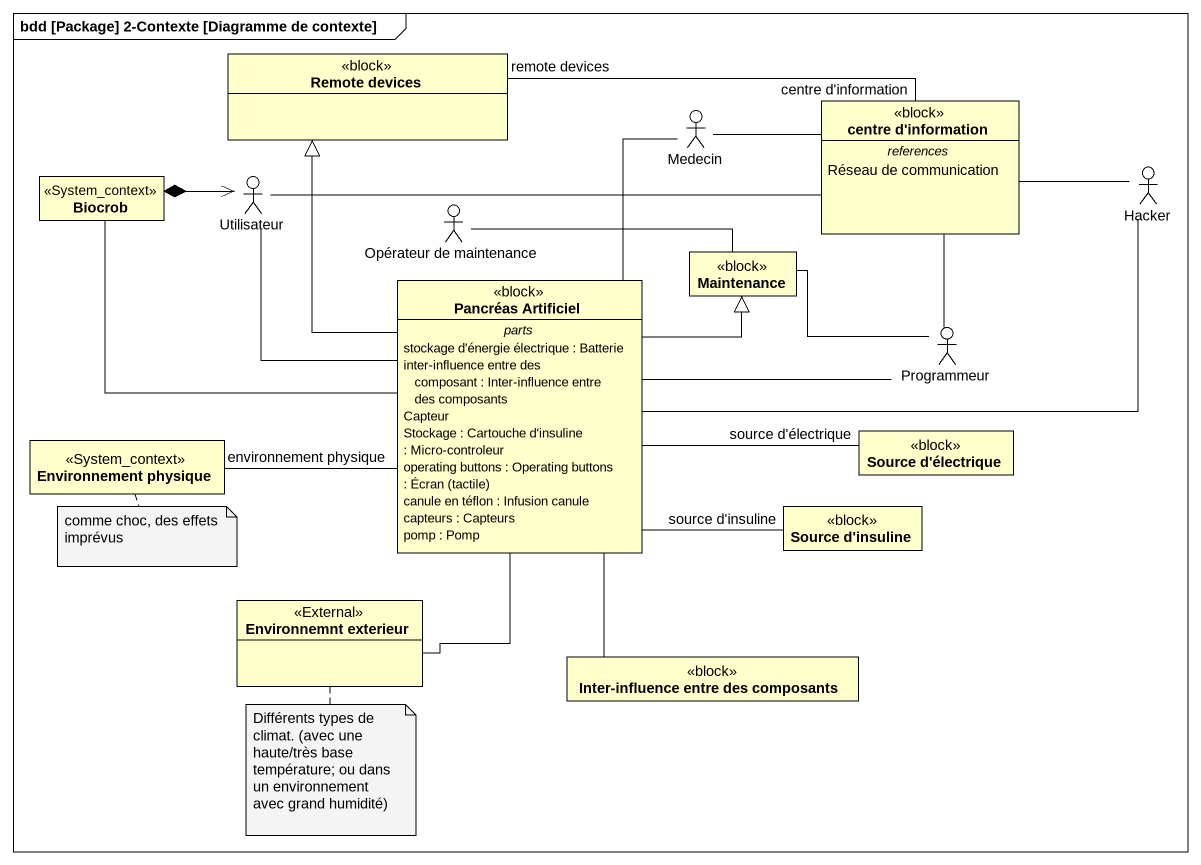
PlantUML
@startuml
mainframe bdd [Package] 2-Contexte [Diagramme de contexte]
allowmixing
hide circle
hide empty members
class "Remote devices" as Remote_devices <<block>>
actor Medecin
class "centre d'information" as centre_d_information <<block>> {
  -- references --
  Réseau de communication
}
class Biocrob <<System_context>>
actor Utilisateur
actor "Opérateur de maintenance" as Opérateur_de_maintenance
actor Hacker
class Maintenance <<block>>
class "Pancréas Artificiel" as Pancréas_Artificiel <<block>> {
  -- parts --
  stockage d'énergie électrique : Batterie
  inter-influence entre des composant : Inter-influence entre des composants
  Capteur
  Stockage : Cartouche d'insuline
  : Micro-controleur
  operating buttons : Operating buttons
  {field} : Écran (tactile)
  canule en téflon : Infusion canule
  capteurs : Capteurs
  pomp : Pomp
}
actor Programmeur
class "Environnement physique" as Environnement_physique <<System_context>>
class "Source d'électrique" as Source_d_électrique <<block>>
class "Source d'insuline" as Source_d_insuline <<block>>
class "Environnemnt exterieur" as Environnemnt_exterieur <<External>>
class "Inter-influence entre des composants" as Inter_influence_entre_des <<block>>
Remote_devices "remote devices" -right- "centre d'information" centre_d_information
centre_d_information -left- Medecin
centre_d_information -left- Utilisateur
centre_d_information -- Programmeur
Biocrob *-right-> Utilisateur
Opérateur_de_maintenance -right- Maintenance
Hacker -left- centre_d_information
Hacker -left- Pancréas_Artificiel
Pancréas_Artificiel -up-|> Remote_devices
Pancréas_Artificiel -up- Medecin
Pancréas_Artificiel -left- Biocrob
Pancréas_Artificiel -up- Utilisateur
Pancréas_Artificiel -up-|> Maintenance
Programmeur -left- Maintenance
Programmeur -left- Pancréas_Artificiel
Environnement_physique "environnement physique" -right- Pancréas_Artificiel
Source_d_électrique "source d'électrique" -left- Pancréas_Artificiel
Source_d_insuline "source d'insuline" -left- Pancréas_Artificiel
Environnemnt_exterieur -up- Pancréas_Artificiel
Inter_influence_entre_des -up- Pancréas_Artificiel
note bottom of Environnement_physique : comme choc, des effets imprévus
note bottom of Environnemnt_exterieur : Différents types de climat. (avec une haute/très base température; ou dans un environnement avec grand humidité)
@enduml
